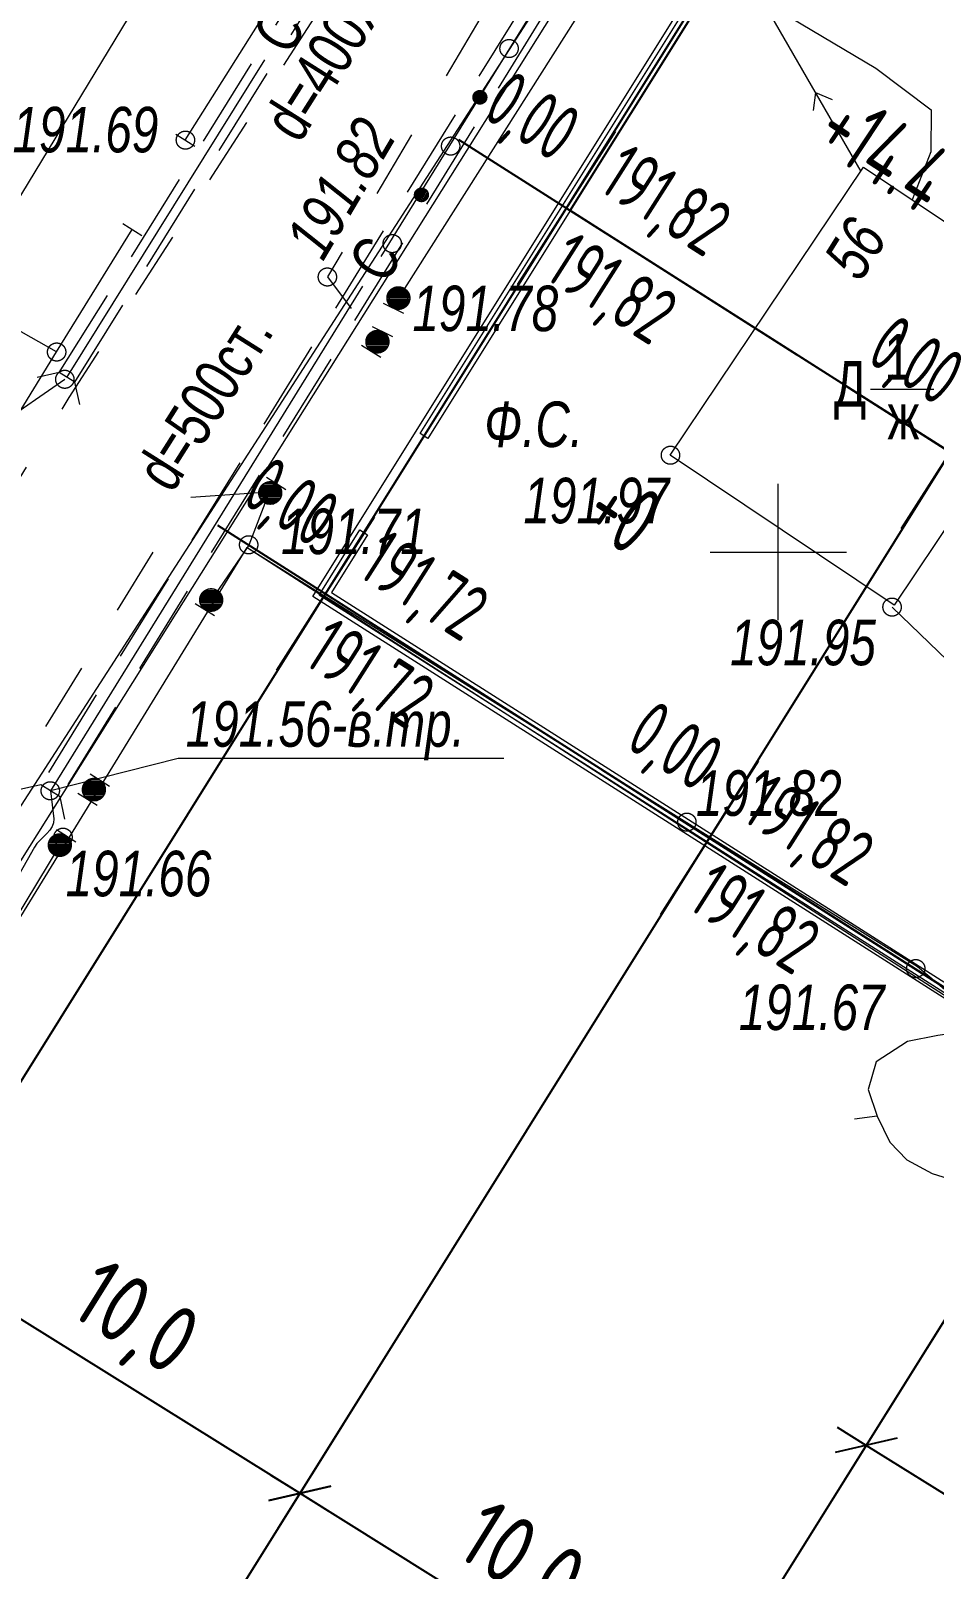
# Model space of a CAD drawing. Header units: millimetres. Extents: x -38151500 to -28914887, y -20564105 to -20349562.
# Drawn here: x -35209662 to -35189808, y -20529666 to -20495831 of the extents above; entities that cross this region are included whole.
import ezdxf
from ezdxf.xclip import XClip

# ---------------------------------------------------------------- set-up
doc = ezdxf.new("R2010")
doc.units = ezdxf.units.MM
doc.header["$MEASUREMENT"] = 0
doc.header["$XCLIPFRAME"] = 0
doc.linetypes.add('Новофедоровское_снт 28_07$0$l049', pattern=[3000, 2000, -1000])
doc.linetypes.add('Новофедоровское_снт 28_07$0$l189_2', pattern=[3000, 1500, -1500])
for name, color, linetype, lineweight in [('Новый_Defpoints_Ном._пера__7', 7, 'Continuous', 25), ('Новый_ГП-4 - План земляных масс_Ном._пера__250', 7, 'Continuous', 20), ('Новый_ГП_Ограждение_Ном._пера__152', 152, 'Continuous', 18), ('Новый_ГП_Сетка_земля_Ном._пера__7', 7, 'Continuous', 25), ('Новый_ГТ4-Карт. отметки_Ном._пера__1', 1, 'Continuous', 40), ('Новый_ГТ4-Карт. отметки_Ном._пера__5', 5, 'Continuous', 13), ('Новый_ГТ4-Карт. отметки_Ном._пера__7', 7, 'Continuous', 25), ('Новый_РАЗМЕРЫ_Ном._пера__7', 7, 'Continuous', 25), ('Чертеж_2_Новофедоровское_снт 28_07$0$tp_Здания_Ном._пера__253', 252, 'Continuous', 18), ('Чертеж_2_Новофедоровское_снт 28_07$0$tp_отметки_новые_Ном._пера__253', 252, 'Continuous', 18), ('Чертеж_2_Новофедоровское_снт 28_07$0$tp_растительность_Ном._пера__253', 252, 'Continuous', 18), ('Чертеж_2_Новофедоровское_снт 28_07$0$tp_трубы под дорогой_Ном._пера__253', 252, 'Continuous', 18), ('Чертеж_2_Новофедоровское_снт 28_07$0$U_ТЕКСТ_БЕЛЫЙ_Ном._пера__253', 252, 'Continuous', 18), ('Чертеж_2_Новый_ГП_Топография_Ном._пера__253', 252, 'Continuous', 18), ('Чертеж_2_Новый_Новофедоровское_снт 28_07$0$SETKA_Ном._пера__253', 252, 'Continuous', 18), ('Чертеж_2_Новый_Новофедоровское_снт 28_07$0$tp_Дороги_Ном._пера__253', 252, 'Continuous', 18), ('Чертеж_2_Новый_Новофедоровское_снт 28_07$0$tp_Здания_Ном._пера__253', 252, 'Continuous', 18), ('Чертеж_2_Новый_Новофедоровское_снт 28_07$0$tp_канавы_Ном._пера__253', 252, 'Continuous', 18), ('Чертеж_2_Новый_Новофедоровское_снт 28_07$0$tp_Контур растит_Ном._пера__253', 252, 'Continuous', 18), ('Чертеж_2_Новый_Новофедоровское_снт 28_07$0$tp_ЛЭП нн_Ном._пера__253', 252, 'Continuous', 18), ('Чертеж_2_Новый_Новофедоровское_снт 28_07$0$tp_Ограждения ДЕР_Ном._пера__253', 252, 'Continuous', 18), ('Чертеж_2_Новый_Новофедоровское_снт 28_07$0$tp_Ограждения мет_Ном._пера__253', 252, 'Continuous', 18), ('Чертеж_2_Новый_Новофедоровское_снт 28_07$0$tp_Ограждения рабица_Ном._пера__253', 252, 'Continuous', 18), ('Чертеж_2_Новый_Новофедоровское_снт 28_07$0$tp_Ограждения_Ном._пера__253', 252, 'Continuous', 18), ('Чертеж_2_Новый_Новофедоровское_снт 28_07$0$tp_Ограждения_Ном._пера__7', 7, 'Continuous', 18), ('Чертеж_2_Новый_Новофедоровское_снт 28_07$0$tp_отметки_новые_Ном._пера__253', 252, 'Continuous', 18), ('Чертеж_2_Новый_Новофедоровское_снт 28_07$0$tp_отметки_новые_Ном._пера__7', 7, 'Continuous', 18), ('Чертеж_2_Новый_Новофедоровское_снт 28_07$0$tp_растительность полоса кустов_Ном._пера__253', 252, 'Continuous', 18), ('Чертеж_2_Новый_Новофедоровское_снт 28_07$0$tp_рельеф_Ном._пера__253', 252, 'Continuous', 18), ('Чертеж_2_Новый_Новофедоровское_снт 28_07$0$tp_трубы под дорогой_Ном._пера__253', 252, 'Continuous', 18), ('Чертеж_2_Новый_Новофедоровское_снт 28_07$0$U_Водосток_Ном._пера__253', 252, 'Continuous', 18), ('Чертеж_2_Новый_Новофедоровское_снт 28_07$0$U_Газопровод_Ном._пера__253', 252, 'Continuous', 18)]:
    doc.layers.add(name, color=color, linetype=linetype, lineweight=lineweight)
doc.layers.add('Новый_РАЗМЕРЫ', color=7, linetype='Continuous')
doc.styles.add('РЎР“Р•РќР•Р\xa0РР\xa0_РЎРўРР›Р¬_1', font='arial.ttf', dxfattribs={"width": 0.75})
doc.styles.add('РЎР“Р•РќР•Р\xa0РР\xa0_РЎРўРР›Р¬_3', font='arial.ttf', dxfattribs={"width": 0.749999})
doc.styles.add('РЎР“Р•РќР•Р\xa0РР\xa0_РЎРўРР›Р¬_6', font='', dxfattribs={"width": 0.8})
doc.styles.add('РЎР“Р•РќР•Р\xa0РР\xa0_РЎРўРР›Р¬_7', font='')
doc.styles.get('РЎР“Р•РќР•Р\xa0РР\xa0_РЎРўРР›Р¬_6').set_extended_font_data('GOST_type_A')
doc.styles.get('РЎР“Р•РќР•Р\xa0РР\xa0_РЎРўРР›Р¬_7').set_extended_font_data('GOST_type_A')
doc.linetypes.add('Новофедоровское_снт 28_07$0$l474_2o', pattern='A,0,[3,РіРµРЅРїРїР»Р°РЅ 2025_06_18 dima РІР°СЂРёР°РЅС‚ 21.Shx,S=31.746032,R=0,X=0,Y=0],-5000,0', length=5000)
doc.linetypes.add('Новофедоровское_снт 28_07$0$lm334', pattern='A,0,[4,РіРµРЅРїРїР»Р°РЅ 2025_06_18 dima РІР°СЂРёР°РЅС‚ 21.Shx,S=79.365079,R=0,X=0,Y=0],-11000,0', length=11000)
doc.linetypes.add('Новофедоровское_снт 28_07$0$З ДЕРЕВ', pattern='A,0,[2,РіРµРЅРїРїР»Р°РЅ 2025_06_18 dima РІР°СЂРёР°РЅС‚ 21.Shx,S=19.84127,R=0,X=0,Y=0.2],-2500,0', length=2500)
doc.linetypes.add('Новофедоровское_снт 28_07$0$ЗАБОР_СЕТКА', pattern='A,0,[1,РіРµРЅРїРїР»Р°РЅ 2025_06_18 dima РІР°СЂРёР°РЅС‚ 21.Shx,S=39.68254,R=0,X=0,Y=2.77556e-17],-5000,0', length=5000)
doc.linetypes.add('Новофедоровское_снт 28_07$0$МЕЖА', pattern='A,0,[5,РіРµРЅРїРїР»Р°РЅ 2025_06_18 dima РІР°СЂРёР°РЅС‚ 21.Shx,S=46.746032,R=0,X=0,Y=6.93889e-18],-6500,0', length=6500)
doc.dimstyles.new('СГЕНЕРИР_СТИЛЬ__1', dxfattribs={"dimtxt": 1500, "dimasz": 940.452019, "dimexe": 0.18, "dimexo": 437.5, "dimgap": 0, "dimtad": 1, "dimdec": 1, "dimlfac": 0.001, "dimzin": 0, "dimdsep": 46, "dimtxsty": 'РЎР“Р•РќР•Р\xa0РР\xa0_РЎРўРР›Р¬_7', "dimblk": 'ARROWHEAD_6', "dimblk1": 'ARROWHEAD_6', "dimblk2": 'ARROWHEAD_6', "dimcen": 0.09, "dimclrd": 7, "dimclre": 7, "dimclrt": 7, "dimadec": 1, "dimazin": 0, "dimtfac": 1, "dimtdec": 4, "dimtmove": 0, "dimatfit": 3, "dimfxl": 0, "dimtolj": 1, "dimtzin": 0, "dimarcsym": 0})

# ---------------------------------------------------------------- blocks, each defined once
blk = doc.blocks.new('Чертеж_3_2', base_point=(2451089, -7296))
at = {"layer": 'Чертеж_2_Новый_ГП_Топография_Ном._пера__253', "color": 252, "linetype": 'Новофедоровское_снт 28_07$0$МЕЖА', "lineweight": 18, "flags": 128}
for points in [[(-35215434, -20524360), (-35215394, -20524296), (-35204907, -20507196), (-35178737, -20524004), (-35167176, -20507967), (-35157260, -20495163), (-35159014, -20487946), (-35161019, -20480799), (-35166512, -20482761), (-35169367, -20481924), (-35183638, -20473145), (-35173689, -20456936), (-35181298, -20452238), (-35222329, -20519982)], [(-35184464, -20473796), (-35165064, -20485776), (-35162594, -20481776), (-35158154, -20493826), (-35167884, -20507436), (-35167024, -20507996), (-35178384, -20523486), (-35178714, -20524026), (-35178984, -20523856), (-35203464, -20508276), (-35192784, -20491166), (-35194494, -20490046)]]:
    blk.add_lwpolyline(points, close=True, dxfattribs=at)
at = {"layer": 'Чертеж_2_Новый_Новофедоровское_снт 28_07$0$SETKA_Ном._пера__253', "color": 252, "linetype": 'Continuous', "lineweight": 18, "flags": 128}
for points in [[(-35193234, -20508796), (-35193234, -20505796)], [(-35194734, -20507296), (-35191734, -20507296)]]:
    blk.add_lwpolyline(points, dxfattribs=at)
at = {"layer": 'Чертеж_2_Новый_Новофедоровское_снт 28_07$0$tp_Дороги_Ном._пера__253', "color": 252, "linetype": 'Новофедоровское_снт 28_07$0$l189_2', "lineweight": 18, "flags": 128}
for points in [[(-35186064, -20476222), (-35186932, -20476352), (-35187561, -20476906), (-35196325, -20489694), (-35203142, -20501242), (-35202209, -20502487)], [(-35221443, -20524654), (-35220675, -20523174), (-35208816, -20503895), (-35195313, -20482967), (-35196085, -20481881)], [(-35204649, -20505994), (-35206242, -20506102), (-35216915, -20523450), (-35218680, -20526073)]]:
    blk.add_lwpolyline(points, dxfattribs=at)
at = {"layer": 'Чертеж_2_Новый_Новофедоровское_снт 28_07$0$tp_Здания_Ном._пера__253', "color": 252, "linetype": 'Continuous', "lineweight": 18, "flags": 128}
blk.add_lwpolyline([(-35190691, -20508465), (-35195608, -20505167), (-35191360, -20498834), (-35186443, -20502132)], close=True, dxfattribs=at)
blk.add_lwpolyline([(-35191210, -20503713), (-35189813, -20503713)], dxfattribs=at)
at = {"layer": 'Чертеж_2_Новый_Новофедоровское_снт 28_07$0$tp_канавы_Ном._пера__253', "color": 252, "linetype": 'Continuous', "lineweight": 18, "flags": 128}
blk.add_lwpolyline([(-35209230, -20512546), (-35209157, -20513161), (-35209162, -20513250), (-35209193, -20513333), (-35209245, -20513411), (-35209311, -20513486), (-35209458, -20513632), (-35209526, -20513707), (-35209581, -20513787), (-35209995, -20514524), (-35210672, -20515688), (-35211369, -20516844), (-35212795, -20519139), (-35214221, -20521431), (-35214917, -20522583), (-35215595, -20523743), (-35215608, -20523779), (-35215610, -20523820), (-35215586, -20523899), (-35215530, -20523979), (-35215457, -20524037), (-35213596, -20525023)], dxfattribs=at)
at = {"layer": 'Чертеж_2_Новый_Новофедоровское_снт 28_07$0$tp_Контур растит_Ном._пера__253', "color": 252, "linetype": 'Continuous', "lineweight": 18, "flags": 128}
for points in [[(-35197226, -20493004), (-35191094, -20496651), (-35189877, -20497569), (-35189879, -20498493), (-35190292, -20499551)], [(-35190733, -20508507), (-35187078, -20512035)]]:
    blk.add_lwpolyline(points, dxfattribs=at)
at = {"layer": 'Чертеж_2_Новый_Новофедоровское_снт 28_07$0$tp_ЛЭП нн_Ном._пера__253', "color": 252, "linetype": 'Continuous', "lineweight": 18, "flags": 128}
for points in [[(-35217433, -20525995), (-35216322, -20524332), (-35195709, -20491490), (-35170672, -20451362), (-35169463, -20449768)], [(-35195709, -20491490), (-35191420, -20498923)], [(-35192419, -20497190), (-35192469, -20497587)], [(-35192419, -20497190), (-35192051, -20497346)]]:
    blk.add_lwpolyline(points, dxfattribs=at)
at = {"layer": 'Чертеж_2_Новый_Новофедоровское_снт 28_07$0$tp_Ограждения ДЕР_Ном._пера__253', "color": 252, "linetype": 'Новофедоровское_снт 28_07$0$З ДЕРЕВ', "lineweight": 18, "flags": 128}
for points in [[(-35206267, -20498235), (-35199359, -20487269)], [(-35217995, -20517424), (-35209099, -20502895), (-35207431, -20500204)], [(-35204442, -20506038), (-35204869, -20507141), (-35205699, -20508350)]]:
    blk.add_lwpolyline(points, dxfattribs=at)
at = {"layer": 'Чертеж_2_Новый_Новофедоровское_снт 28_07$0$tp_Ограждения мет_Ном._пера__253', "color": 252, "linetype": 'Новофедоровское_снт 28_07$0$l474_2o', "lineweight": 18, "flags": 128}
blk.add_lwpolyline([(-35209099, -20502895), (-35211386, -20501602)], dxfattribs=at)
at = {"layer": 'Чертеж_2_Новый_Новофедоровское_снт 28_07$0$tp_Ограждения рабица_Ном._пера__253', "color": 252, "linetype": 'Новофедоровское_снт 28_07$0$ЗАБОР_СЕТКА', "lineweight": 18, "flags": 128}
for points in [[(-35188118, -20480471), (-35201449, -20501499)], [(-35204907, -20507196), (-35195244, -20513241), (-35190176, -20516413), (-35187036, -20519049), (-35186031, -20518387)], [(-35209024, -20513741), (-35215395, -20524298), (-35213145, -20525612)]]:
    blk.add_lwpolyline(points, dxfattribs=at)
at = {"layer": 'Чертеж_2_Новый_Новофедоровское_снт 28_07$0$tp_Ограждения_Ном._пера__253', "color": 252, "linetype": 'Continuous', "lineweight": 18, "flags": 128}
for points in [[(-35206478, -20498102), (-35206055, -20498368)], [(-35207642, -20500071), (-35207219, -20500337)], [(-35201919, -20501819), (-35201472, -20502043)], [(-35202159, -20502333), (-35201712, -20502557)], [(-35202393, -20502744), (-35201970, -20503010)], [(-35204480, -20505651), (-35204057, -20505917)], [(-35206048, -20508425), (-35205624, -20508691)], [(-35208356, -20512175), (-35207933, -20512441)], [(-35208625, -20512595), (-35208202, -20512861)], [(-35209096, -20513400), (-35208673, -20513666)]]:
    blk.add_lwpolyline(points, dxfattribs=at)
at = {"layer": 'Чертеж_2_Новый_Новофедоровское_снт 28_07$0$tp_Ограждения_Ном._пера__7', "color": 7, "linetype": 'Continuous', "lineweight": 18}
for p, q in [((-35201800, -20501588), (-35201365, -20501588)), ((-35201781, -20501558), (-35201386, -20501558)), ((-35201754, -20501528), (-35201413, -20501528)), ((-35201715, -20501498), (-35201452, -20501498)), ((-35201644, -20501468), (-35201524, -20501468)), ((-35201832, -20501708), (-35201333, -20501708)), ((-35201831, -20501738), (-35201336, -20501738)), ((-35201830, -20501678), (-35201336, -20501678)), ((-35201826, -20501768), (-35201340, -20501768)), ((-35201825, -20501648), (-35201342, -20501648)), ((-35201816, -20501798), (-35201349, -20501798)), ((-35201814, -20501618), (-35201351, -20501618)), ((-35201802, -20501828), (-35201364, -20501828)), ((-35201784, -20501858), (-35201383, -20501858)), ((-35201758, -20501888), (-35201409, -20501888)), ((-35201721, -20501918), (-35201446, -20501918)), ((-35201657, -20501948), (-35201507, -20501948)), ((-35202286, -20502607), (-35201803, -20502607)), ((-35202275, -20502577), (-35201812, -20502577)), ((-35202261, -20502547), (-35201826, -20502547)), ((-35202242, -20502517), (-35201847, -20502517)), ((-35202215, -20502487), (-35201874, -20502487)), ((-35202176, -20502457), (-35201913, -20502457)), ((-35202105, -20502427), (-35201985, -20502427)), ((-35202293, -20502667), (-35201794, -20502667)), ((-35202292, -20502697), (-35201797, -20502697)), ((-35202291, -20502637), (-35201797, -20502637)), ((-35202287, -20502727), (-35201801, -20502727)), ((-35202277, -20502757), (-35201810, -20502757)), ((-35202263, -20502787), (-35201825, -20502787)), ((-35202245, -20502817), (-35201844, -20502817)), ((-35202219, -20502847), (-35201870, -20502847)), ((-35202182, -20502877), (-35201907, -20502877)), ((-35202118, -20502907), (-35201968, -20502907)), ((-35204649, -20505994), (-35204150, -20505994)), ((-35204647, -20505964), (-35204153, -20505964)), ((-35204642, -20505934), (-35204159, -20505934)), ((-35204631, -20505904), (-35204168, -20505904)), ((-35204617, -20505874), (-35204182, -20505874)), ((-35204598, -20505844), (-35204203, -20505844)), ((-35204571, -20505814), (-35204230, -20505814)), ((-35204532, -20505784), (-35204269, -20505784)), ((-35204461, -20505754), (-35204341, -20505754)), ((-35204648, -20506024), (-35204153, -20506024)), ((-35204643, -20506054), (-35204157, -20506054)), ((-35204633, -20506084), (-35204166, -20506084)), ((-35204619, -20506114), (-35204181, -20506114)), ((-35204601, -20506144), (-35204200, -20506144)), ((-35204575, -20506174), (-35204226, -20506174)), ((-35204538, -20506204), (-35204263, -20506204)), ((-35204474, -20506234), (-35204324, -20506234)), ((-35205947, -20508348), (-35205448, -20508348)), ((-35205946, -20508378), (-35205451, -20508378)), ((-35205945, -20508318), (-35205451, -20508318)), ((-35205940, -20508288), (-35205457, -20508288)), ((-35205929, -20508258), (-35205466, -20508258)), ((-35205915, -20508228), (-35205480, -20508228)), ((-35205896, -20508198), (-35205501, -20508198)), ((-35205869, -20508168), (-35205528, -20508168)), ((-35205830, -20508138), (-35205567, -20508138)), ((-35205759, -20508108), (-35205639, -20508108)), ((-35205941, -20508408), (-35205455, -20508408)), ((-35205931, -20508438), (-35205464, -20508438)), ((-35205917, -20508468), (-35205479, -20508468)), ((-35205899, -20508498), (-35205498, -20508498)), ((-35205873, -20508528), (-35205524, -20508528)), ((-35205836, -20508558), (-35205561, -20508558)), ((-35205772, -20508588), (-35205622, -20508588)), ((-35208507, -20512428), (-35208044, -20512428)), ((-35208493, -20512398), (-35208058, -20512398)), ((-35208474, -20512368), (-35208079, -20512368)), ((-35208447, -20512338), (-35208106, -20512338)), ((-35208408, -20512308), (-35208145, -20512308)), ((-35208337, -20512278), (-35208217, -20512278)), ((-35208525, -20512518), (-35208026, -20512518)), ((-35208524, -20512548), (-35208029, -20512548)), ((-35208523, -20512488), (-35208029, -20512488)), ((-35208519, -20512578), (-35208033, -20512578)), ((-35208518, -20512458), (-35208035, -20512458)), ((-35208509, -20512608), (-35208042, -20512608)), ((-35208495, -20512638), (-35208057, -20512638)), ((-35208477, -20512668), (-35208076, -20512668)), ((-35208451, -20512698), (-35208102, -20512698)), ((-35208414, -20512728), (-35208139, -20512728)), ((-35208350, -20512758), (-35208200, -20512758)), ((-35209273, -20513739), (-35208774, -20513739)), ((-35209272, -20513769), (-35208777, -20513769)), ((-35209271, -20513709), (-35208777, -20513709)), ((-35209266, -20513679), (-35208783, -20513679)), ((-35209255, -20513649), (-35208792, -20513649)), ((-35209241, -20513619), (-35208806, -20513619)), ((-35209222, -20513589), (-35208827, -20513589)), ((-35209195, -20513559), (-35208854, -20513559)), ((-35209156, -20513529), (-35208893, -20513529)), ((-35209085, -20513499), (-35208965, -20513499)), ((-35209267, -20513799), (-35208781, -20513799)), ((-35209257, -20513829), (-35208790, -20513829)), ((-35209243, -20513859), (-35208805, -20513859)), ((-35209225, -20513889), (-35208824, -20513889)), ((-35209199, -20513919), (-35208850, -20513919)), ((-35209162, -20513949), (-35208887, -20513949)), ((-35209098, -20513979), (-35208948, -20513979))]:
    blk.add_line(p, q, dxfattribs=at)
for centre in [(-35201583, -20501710), (-35202044, -20502669), (-35204400, -20505996), (-35205698, -20508350), (-35208276, -20512520), (-35209024, -20513741)]:
    blk.add_circle(centre, 250, dxfattribs=at)
at = {"layer": 'Чертеж_2_Новый_Новофедоровское_снт 28_07$0$tp_отметки_новые_Ном._пера__253', "color": 252, "linetype": 'Continuous', "lineweight": 18, "flags": 128}
for points in [[(-35219079, -20505517), (-35211837, -20505517), (-35208914, -20503496)], [(-35199268, -20511836), (-35206427, -20511836), (-35209229, -20512550)]]:
    blk.add_lwpolyline(points, dxfattribs=at)
at = {"layer": 'Чертеж_2_Новый_Новофедоровское_снт 28_07$0$tp_отметки_новые_Ном._пера__7', "color": 7, "linetype": 'Continuous', "lineweight": 18}
for centre in [(-35206264, -20498236), (-35203144, -20501246), (-35201584, -20501706), (-35209094, -20502896), (-35208914, -20503496), (-35195604, -20505166), (-35204874, -20507136), (-35190734, -20508506), (-35209234, -20512546), (-35195244, -20513236), (-35208954, -20513566), (-35190214, -20516456)]:
    blk.add_circle(centre, 200, dxfattribs=at)
at = {"layer": 'Чертеж_2_Новый_Новофедоровское_снт 28_07$0$tp_растительность полоса кустов_Ном._пера__253', "color": 252, "linetype": 'Continuous', "lineweight": 18, "flags": 128}
for points in [[(-35199870, -20497166), (-35199943, -20497287)], [(-35199824, -20497148), (-35199937, -20497336)], [(-35199787, -20497145), (-35199922, -20497370)], [(-35199755, -20497150), (-35199903, -20497396)], [(-35199727, -20497160), (-35199880, -20497416)], [(-35199701, -20497176), (-35199854, -20497431)], [(-35199679, -20497197), (-35199825, -20497441)], [(-35199661, -20497225), (-35199792, -20497444)], [(-35199647, -20497261), (-35199754, -20497439)], [(-35199645, -20497315), (-35199705, -20497415)], [(-35201154, -20499311), (-35201226, -20499432)], [(-35201108, -20499293), (-35201221, -20499481)], [(-35201071, -20499290), (-35201206, -20499515)], [(-35201039, -20499295), (-35201187, -20499542)], [(-35201011, -20499306), (-35201164, -20499561)], [(-35200985, -20499321), (-35201138, -20499576)], [(-35200963, -20499342), (-35201108, -20499586)], [(-35200944, -20499370), (-35201076, -20499590)], [(-35200931, -20499406), (-35201037, -20499584)], [(-35200928, -20499460), (-35200988, -20499561)]]:
    blk.add_lwpolyline(points, dxfattribs=at)
at = {"layer": 'Чертеж_2_Новый_Новофедоровское_снт 28_07$0$tp_растительность полоса кустов_Ном._пера__253', "color": 252, "linetype": 'Continuous', "lineweight": 18}
for centre, radius in [((-35199151, -20496222), 200), ((-35199793, -20497294), 150), ((-35200435, -20498367), 200), ((-35201077, -20499440), 150), ((-35201719, -20500512), 200)]:
    blk.add_circle(centre, radius, dxfattribs=at)
at = {"layer": 'Чертеж_2_Новый_Новофедоровское_снт 28_07$0$tp_рельеф_Ном._пера__253', "color": 252, "linetype": 'Continuous', "lineweight": 18, "flags": 128}
for points in [[(-35186983, -20517695), (-35187482, -20517700), (-35188644, -20517776), (-35189727, -20517928), (-35190394, -20518058), (-35191084, -20518508), (-35191258, -20519115), (-35191065, -20519705), (-35190786, -20520274), (-35190410, -20520661), (-35189851, -20520961), (-35189382, -20521111), (-35188308, -20521205), (-35186177, -20520989), (-35184307, -20520780), (-35182918, -20520604)], [(-35191065, -20519705), (-35191561, -20519770)]]:
    blk.add_lwpolyline(points, dxfattribs=at)
at = {"layer": 'Чертеж_2_Новый_Новофедоровское_снт 28_07$0$tp_трубы под дорогой_Ном._пера__253', "color": 252, "linetype": 'Новофедоровское_снт 28_07$0$l049', "lineweight": 18, "flags": 128}
for points in [[(-35209037, -20503349), (-35199094, -20487379)], [(-35208697, -20503561), (-35198754, -20487591)], [(-35195609, -20490021), (-35209443, -20512414)], [(-35195187, -20490289), (-35209020, -20512682)]]:
    blk.add_lwpolyline(points, dxfattribs=at)
at = {"layer": 'Чертеж_2_Новый_Новофедоровское_снт 28_07$0$tp_трубы под дорогой_Ном._пера__253', "color": 252, "linetype": 'Continuous', "lineweight": 18, "flags": 128}
for points in [[(-35208588, -20504048), (-35208697, -20503561), (-35209037, -20503349), (-35209524, -20503459)], [(-35208911, -20513170), (-35209020, -20512682), (-35209443, -20512414), (-35209930, -20512524)]]:
    blk.add_lwpolyline(points, dxfattribs=at)
at = {"layer": 'Чертеж_2_Новый_Новофедоровское_снт 28_07$0$U_Водосток_Ном._пера__253', "color": 252, "linetype": 'Continuous', "lineweight": 18, "flags": 128}
for points in [[(-35195400, -20490158), (-35201973, -20500798)], [(-35208867, -20503455), (-35204517, -20496469)], [(-35202375, -20501449), (-35209230, -20512546)]]:
    blk.add_lwpolyline(points, dxfattribs=at)
at = {"layer": 'Чертеж_2_Новый_Новофедоровское_снт 28_07$0$U_Газопровод_Ном._пера__253', "color": 252, "linetype": 'Новофедоровское_снт 28_07$0$lm334', "lineweight": 18, "flags": 128}
blk.add_lwpolyline([(-35216752, -20523523), (-35194304, -20488740), (-35173753, -20456897), (-35165636, -20444319), (-35165917, -20444465), (-35163587, -20443258), (-35158356, -20444879)], dxfattribs=at)
at = {"layer": 'Чертеж_2_Новофедоровское_снт 28_07$0$tp_Здания_Ном._пера__253', "color": 252, "linetype": 'Continuous', "lineweight": 18, "insert": (-35191420, -20501385), "char_height": 1000, "attachment_point": 7, "rotation": 58.036, "style": 'РЎР“Р•РќР•Р\xa0РР\xa0_РЎРўРР›Р¬_1'}
blk.add_mtext('\\A1;{\\pql;\\fArial|b0|i1|c204|p0;\\W0.750000;56}', dxfattribs=at)
at = {"layer": 'Чертеж_2_Новофедоровское_снт 28_07$0$tp_Здания_Ном._пера__253', "color": 252, "linetype": 'Continuous', "lineweight": 18, "char_height": 1000, "style": 'РЎР“Р•РќР•Р\xa0РР\xa0_РЎРўРР›Р¬_3'}
for s, insert, attachment_point in [('\\A1;{\\pql;\\fArial|b0|i0|c204|p0;\\W0.749999;1}', (-35190904, -20503001), 4), ('\\A1;{\\pql;\\fArial|b0|i0|c204|p0;\\W0.749999;Д}', (-35192011, -20504384), 7), ('\\A1;{\\pql;\\fArial|b0|i0|c204|p0;\\W0.749999;ж}', (-35190836, -20504316), 4)]:
    blk.add_mtext(s, dxfattribs=dict(at, insert=insert, attachment_point=attachment_point))
at = {"layer": 'Чертеж_2_Новофедоровское_снт 28_07$0$tp_отметки_новые_Ном._пера__253', "color": 252, "linetype": 'Continuous', "lineweight": 18, "char_height": 1000, "attachment_point": 7, "style": 'РЎР“Р•РќР•Р\xa0РР\xa0_РЎРўРР›Р¬_1'}
for s, insert in [('\\A1;{\\pql;\\fArial|b0|i1|c204|p0;\\W0.750000;191.69}', (-35210064, -20498519)), ('\\A1;{\\pql;\\fArial|b0|i1|c204|p0;\\W0.750000;191.78}', (-35201275, -20502451)), ('\\A1;{\\pql;\\fArial|b0|i1|c204|p0;\\W0.750000;191.97}', (-35198836, -20506677)), ('\\A1;{\\pql;\\fArial|b0|i1|c204|p0;\\W0.750000;191.71}', (-35204163, -20507355)), ('\\A1;{\\pql;\\fArial|b0|i1|c204|p0;\\W0.750000;191.95}', (-35194294, -20509799)), ('\\A1;{\\pql;\\fArial|b0|i1|c204|p0;\\W0.750000;191.56-в.тр.}', (-35206259, -20511878)), ('\\A1;{\\pql;\\fArial|b0|i1|c204|p0;\\W0.750000;191.82}', (-35195045, -20513111)), ('\\A1;{\\pql;\\fArial|b0|i1|c204|p0;\\W0.750000;191.66}', (-35208897, -20514880)), ('\\A1;{\\pql;\\fArial|b0|i1|c204|p0;\\W0.750000;191.67}', (-35194103, -20517821))]:
    blk.add_mtext(s, dxfattribs=dict(at, insert=insert))
at = {"layer": 'Чертеж_2_Новофедоровское_снт 28_07$0$tp_отметки_новые_Ном._пера__253', "color": 252, "linetype": 'Continuous', "lineweight": 18, "insert": (-35203230, -20500929), "char_height": 1000, "attachment_point": 7, "rotation": 59.4459, "style": 'РЎР“Р•РќР•Р\xa0РР\xa0_РЎРўРР›Р¬_1'}
blk.add_mtext('\\A1;{\\pql;\\fArial|b0|i1|c204|p0;\\W0.750000;191.82}', dxfattribs=at)
at = {"layer": 'Чертеж_2_Новофедоровское_снт 28_07$0$tp_растительность_Ном._пера__253', "color": 252, "linetype": 'Continuous', "lineweight": 18, "insert": (-35199696, -20505000), "char_height": 1000, "attachment_point": 7, "style": 'РЎР“Р•РќР•Р\xa0РР\xa0_РЎРўРР›Р¬_1'}
blk.add_mtext('\\A1;{\\pql;\\fArial|b0|i1|c204|p0;\\W0.750000;Ф.С.}', dxfattribs=at)
at = {"layer": 'Чертеж_2_Новофедоровское_снт 28_07$0$tp_трубы под дорогой_Ном._пера__253', "color": 252, "linetype": 'Continuous', "lineweight": 18, "char_height": 1000, "attachment_point": 7, "rotation": 57.6886, "style": 'РЎР“Р•РќР•Р\xa0РР\xa0_РЎРўРР›Р¬_3'}
for s, insert in [('\\A1;{\\pql;\\fArial|b0|i0|c204|p0;\\W0.749999;d=400ЖБ}', (-35203748, -20498339)), ('\\A1;{\\pql;\\fArial|b0|i0|c204|p0;\\W0.749999;d=500ст.}', (-35206549, -20506036))]:
    blk.add_mtext(s, dxfattribs=dict(at, insert=insert))
at = {"layer": 'Чертеж_2_Новофедоровское_снт 28_07$0$U_ТЕКСТ_БЕЛЫЙ_Ном._пера__253', "color": 252, "linetype": 'Continuous', "lineweight": 18, "char_height": 1000, "attachment_point": 7, "rotation": 57.6886, "style": 'РЎР“Р•РќР•Р\xa0РР\xa0_РЎРўРР›Р¬_3'}
for insert in [(-35203978, -20496415), (-35201866, -20501445)]:
    blk.add_mtext('\\A1;{\\pql;\\fArial|b0|i0|c204|p0;\\W0.749999;С}', dxfattribs=dict(at, insert=insert))
blk = doc.blocks.new('*D18', base_point=(-35611288, -20494612))
at = {"layer": 'Новый_РАЗМЕРЫ_Ном._пера__7', "color": 7, "linetype": 'Continuous', "lineweight": 25}
for p, q in [((-35202786, -20526452), (-35204240, -20528783)), ((-35203749, -20527996), (-35204379, -20527603)), ((-35203067, -20527838), (-35204431, -20528154)), ((-35195266, -20533291), (-35203749, -20527996)), ((-35193758, -20530875), (-35195757, -20534078)), ((-35195948, -20533449), (-35194584, -20533133)), ((-35194636, -20533684), (-35195266, -20533291))]:
    blk.add_line(p, q, dxfattribs=at)
at = {"layer": 'Новый_РАЗМЕРЫ_Ном._пера__7', "color": 7, "lineweight": 25, "insert": (-35200569, -20529627), "char_height": 1500, "attachment_point": 7, "rotation": 328.0277, "style": 'РЎР“Р•РќР•Р\xa0РР\xa0_РЎРўРР›Р¬_7'}
blk.add_mtext('\\A1;{\\pql;\\fGOST_type_A|b0|i0|c0|p0;\\W1.000000;10,0}', dxfattribs=at)
blk = doc.blocks.new('ARROWHEAD_6')
at = {"color": 0, "linetype": 'Continuous', "lineweight": 0}
for p, q in [((-0.5, -0.5), (0.5, 0.5)), ((0, 0), (-1, 0))]:
    blk.add_line(p, q, dxfattribs=at)
blk = doc.blocks.new('*D20', base_point=(-35611288, -20494612))
at = {"layer": 'Новый_РАЗМЕРЫ_Ном._пера__7', "color": 7, "linetype": 'Continuous', "lineweight": 25}
for p, q in [((-35187601, -20521011), (-35191795, -20527730)), ((-35179043, -20523981), (-35184302, -20532406)), ((-35191303, -20526942), (-35191933, -20526549)), ((-35190621, -20526784), (-35191985, -20527100)), ((-35183811, -20531619), (-35191303, -20526942)), ((-35184493, -20531777), (-35183129, -20531461)), ((-35183181, -20532012), (-35183811, -20531619))]:
    blk.add_line(p, q, dxfattribs=at)
at = {"layer": 'Новый_РАЗМЕРЫ_Ном._пера__7', "color": 7, "lineweight": 25, "insert": (-35188347, -20528434), "char_height": 1500, "attachment_point": 7, "rotation": 328.0277, "style": 'РЎР“Р•РќР•Р\xa0РР\xa0_РЎРўРР›Р¬_7'}
blk.add_mtext('\\A1;{\\pql;\\fGOST_type_A|b0|i0|c0|p0;\\W1.000000;8,8}', dxfattribs=at)
blk = doc.blocks.new('*D21', base_point=(-35611288, -20494612))
at = {"layer": 'Новый_РАЗМЕРЫ_Ном._пера__7', "color": 7, "linetype": 'Continuous', "lineweight": 25}
for p, q in [((-35211269, -20521157), (-35212723, -20523488)), ((-35211550, -20522543), (-35212914, -20522858)), ((-35212232, -20522701), (-35212862, -20522308)), ((-35203749, -20527996), (-35212232, -20522701)), ((-35202241, -20525580), (-35204240, -20528783)), ((-35204431, -20528154), (-35203067, -20527838)), ((-35203119, -20528389), (-35203749, -20527996))]:
    blk.add_line(p, q, dxfattribs=at)
at = {"layer": 'Новый_РАЗМЕРЫ_Ном._пера__7', "color": 7, "lineweight": 25, "insert": (-35209052, -20524332), "char_height": 1500, "attachment_point": 7, "rotation": 328.0277, "style": 'РЎР“Р•РќР•Р\xa0РР\xa0_РЎРўРР›Р¬_7'}
blk.add_mtext('\\A1;{\\pql;\\fGOST_type_A|b0|i0|c0|p0;\\W1.000000;10,0}', dxfattribs=at)

msp = doc.modelspace()

# ---------------------------------------------------------------- linework, layer by layer
at = {"layer": 'Новый_Defpoints_Ном._пера__7', "color": 7, "linetype": 'Continuous', "lineweight": 25}
msp.add_lwpolyline([(-35185686.08, -20499044.17), (-35189456.87, -20505099.79), (-35197809.53, -20499783.84), (-35192514.24, -20491300.47), (-35188985.15, -20493546.52), (-35189761.53, -20494766.41), (-35185140.86, -20497674.6), (-35185909.47, -20498904.64)], close=True, dxfattribs=at)
at = {"layer": 'Новый_ГП_Ограждение_Ном._пера__152', "color": 152, "linetype": 'Continuous', "lineweight": 18}
for points in [[(-35202261.47, -20506916.11), (-35203051.87, -20508182.38), (-35178811.31, -20523609.99), (-35178633.22, -20523318.57), (-35167453.3, -20508074.13), (-35168310.1, -20507516.22), (-35158490.23, -20493780.51), (-35162662.3, -20482457.67), (-35164966.19, -20486188.68), (-35184366.14, -20474208.71), (-35186700.34, -20477990.43), (-35186869.54, -20477883.78), (-35184431.26, -20473933.43), (-35165031.28, -20485913.42), (-35162616.65, -20482003.09), (-35158265.96, -20493810.7), (-35168025.92, -20507462.6), (-35167166.99, -20508021.91), (-35178466.96, -20523430.06), (-35178746.86, -20523888.08), (-35203326.51, -20508244.66), (-35202431.08, -20506810.13), (-35202261.6, -20506916.03)], [(-35200937.73, -20504795.4), (-35201107.39, -20504689.5), (-35192647.19, -20491135.75), (-35194357.6, -20490015.48), (-35191740.9, -20485776.07), (-35191571.25, -20485881.99), (-35194085.15, -20489954.85), (-35192373.91, -20491075.66), (-35200937.79, -20504795.49)]]:
    msp.add_lwpolyline(points, dxfattribs=at)
at = {"layer": 'Новый_ГП_Сетка_земля_Ном._пера__7', "color": 7, "linetype": 'Continuous', "lineweight": 25}
for p, q in [((-35223165.34, -20540216.51), (-35182634.31, -20475283.37)), ((-35214682.29, -20545511.59), (-35185679.93, -20499048.07)), ((-35172583.93, -20515838.37), (-35197893.9, -20499730.15)), ((-35206199.24, -20550806.68), (-35176431.34, -20503116.71)), ((-35177879.22, -20524321.74), (-35203189.19, -20508213.52))]:
    msp.add_line(p, q, dxfattribs=at)
at = {"layer": 'Новый_ГТ4-Карт. отметки_Ном._пера__7', "color": 7, "linetype": 'Continuous', "lineweight": 25, "flags": 128}
for points in [[(-35200260.99, -20498223.64), (-35192832.1, -20502951.67)], [(-35196820.06, -20498042.88), (-35198967.74, -20501417.41)], [(-35191824.33, -20503593.05), (-35184395.44, -20508321.08)], [(-35188383.4, -20503412.29), (-35190531.08, -20506786.82)], [(-35202115.35, -20506526.25), (-35204263.03, -20509900.78)], [(-35205556.28, -20506707.01), (-35198127.39, -20511435.04)], [(-35197119.62, -20512076.42), (-35189690.73, -20516804.45)], [(-35193678.69, -20511895.66), (-35195826.37, -20515270.19)]]:
    msp.add_lwpolyline(points, dxfattribs=at)

# ---------------------------------------------------------------- block references
at = {"color": 252, "linetype": 'Continuous', "lineweight": 40}
ref = msp.add_blockref('Чертеж_3_2', (2451089, -7295.8), dxfattribs=at)
XClip(ref).set_block_clipping_path([(-35249940.5999063328, -20426134.180716671), (-35249940.5999063328, -20517391.6082299612), (-35227427.1859642267, -20517391.6082299612), (-35222034.0482798964, -20528511.4797440507), (-35136668.1846501827, -20528511.4797440507), (-35136668.1846501827, -20426017.5390227698)])

# ---------------------------------------------------------------- texts
at = {"layer": 'Новый_ГП-4 - План земляных масс_Ном._пера__250', "color": 7, "linetype": 'Continuous', "lineweight": 20, "char_height": 1500, "attachment_point": 5, "rotation": 326.555728, "style": 'РЎР“Р•РќР•Р\xa0РР\xa0_РЎРўРР›Р¬_6'}
for s, insert in [('\\A1;{\\pqc;\\fGOST_type_A|b0|i0|c0|p0;\\W0.800000;+14.4}', (-35190883.11, -20498478.16)), ('\\A1;{\\pqc;\\fGOST_type_A|b0|i0|c0|p0;\\W0.800000;+0}', (-35196639.59, -20506425))]:
    msp.add_mtext(s, dxfattribs=dict(at, insert=insert))
at = {"layer": 'Новый_ГТ4-Карт. отметки_Ном._пера__1', "color": 1, "linetype": 'Continuous', "lineweight": 40, "char_height": 1250, "attachment_point": 7, "rotation": 327.525779, "style": 'РЎР“Р•РќР•Р\xa0РР\xa0_РЎРўРР›Р¬_6'}
for s, insert in [('\\A1;{\\pql;\\fGOST_type_A|b0|i0|c0|p0;\\W0.800000;191,82}', (-35197381.28, -20499562.19)), ('\\A1;{\\pql;\\fGOST_type_A|b0|i0|c0|p0;\\W0.800000;191,72}', (-35202676.57, -20508045.56)), ('\\A1;{\\pql;\\fGOST_type_A|b0|i0|c0|p0;\\W0.800000;191,82}', (-35194239.92, -20513414.97))]:
    msp.add_mtext(s, dxfattribs=dict(at, insert=insert))
at = {"layer": 'Новый_ГТ4-Карт. отметки_Ном._пера__5', "color": 5, "linetype": 'Continuous', "lineweight": 13, "char_height": 1250, "attachment_point": 7, "rotation": 327.525779, "style": 'РЎР“Р•РќР•Р\xa0РР\xa0_РЎРўРР›Р¬_6'}
for insert in [(-35199936.32, -20497954.2), (-35191499.66, -20503323.61), (-35205231.61, -20506437.57), (-35196794.95, -20511806.98)]:
    msp.add_mtext('\\A1;{\\pql;\\fGOST_type_A|b0|i0|c0|p0;\\W0.800000;0,00}', dxfattribs=dict(at, insert=insert))
at = {"layer": 'Новый_ГТ4-Карт. отметки_Ном._пера__7', "color": 7, "linetype": 'Continuous', "lineweight": 25, "char_height": 1250, "attachment_point": 7, "rotation": 327.525779, "style": 'РЎР“Р•РќР•Р\xa0РР\xa0_РЎРўРР›Р¬_6'}
for s, insert in [('\\A1;{\\pql;\\fGOST_type_A|b0|i0|c0|p0;\\W0.800000;191,82}', (-35198570.13, -20501501.12)), ('\\A1;{\\pql;\\fGOST_type_A|b0|i0|c0|p0;\\W0.800000;191,72}', (-35203865.42, -20509984.5)), ('\\A1;{\\pql;\\fGOST_type_A|b0|i0|c0|p0;\\W0.800000;191,82}', (-35195428.77, -20515353.9))]:
    msp.add_mtext(s, dxfattribs=dict(at, insert=insert))

# ---------------------------------------------------------------- dimensions: what is measured, and where the dimension line sits
at = {"layer": 'Новый_РАЗМЕРЫ', "color": 7, "linetype": 'Continuous', "lineweight": 25}
for base, p1, p2, picture, middle in [((-35212232.03, -20522700.7), (-35202009.62, -20525209.22), (-35211036.96, -20520786.12), '*D21', (-35206922.49, -20524777.13)), ((-35191303.16, -20526942.25), (-35178811.31, -20523609.99), (-35187369.06, -20520639.6), '*D20', (-35186656.73, -20528604.77)), ((-35203748.99, -20527995.78), (-35193526.58, -20530504.3), (-35202553.91, -20526081.21), '*D18', (-35198439.45, -20530072.21))]:
    dim = msp.add_linear_dim(base=base, p1=p1, p2=p2, angle=148.027739, dimstyle='СГЕНЕРИР_СТИЛЬ__1', dxfattribs=at)
    dim.commit()
    dim.dimension.update_dxf_attribs({"geometry": picture, "text_midpoint": middle, "dimtype": 160, "text_rotation": 328.027739})

doc.saveas('drawing.dxf')
